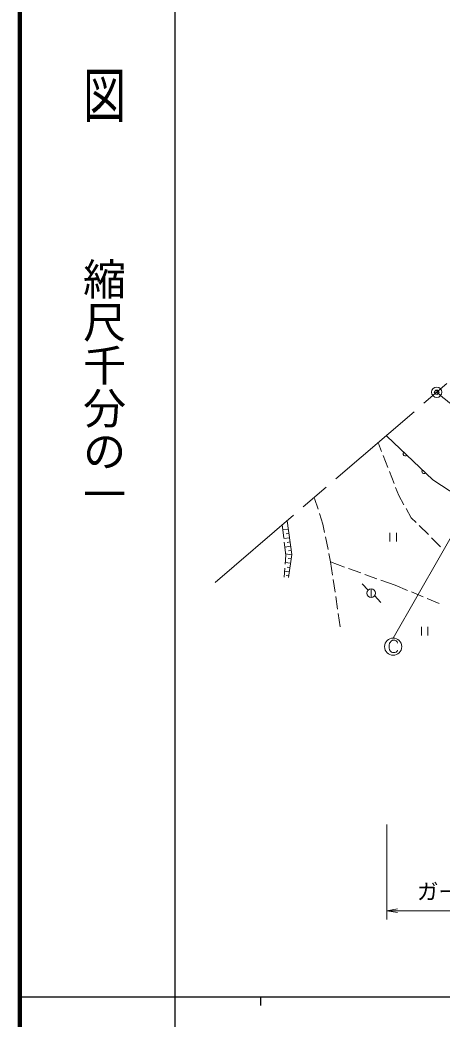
# Model space of a CAD drawing. Units: millimetres at full size, sheet at 1:1000; details may follow other scales. Extents: x 40000 to 680000, y 20000 to 380000.
# Drawn here: x 40000 to 89100, y 202409 to 318648 of the extents above; entities that cross this region are included whole.
import ezdxf
from ezdxf.enums import TextEntityAlignment as Align

# ---------------------------------------------------------------- set-up
doc = ezdxf.new("R2010")
doc.units = ezdxf.units.MM
doc.header["$LTSCALE"] = 1000
doc.header["$PDMODE"] = 32
doc.header["$PDSIZE"] = 500
doc.linetypes.add('CHAIN', pattern=[18.5, 12, -1.5, 3.5, -1.5])
for name, color, linetype, lineweight in [('M-BGD', 7, 'Continuous', 13), ('M-BMK', 2, 'CHAIN', 13), ('M-BMK-SRVR', 3, 'Continuous', 13), ('M-STR-HTXT', 7, 'Continuous', 13), ('M-STR-STRC', 7, 'Continuous', 25), ('M-TTL', 2, 'Continuous', 140), ('M-TTL-BAND', 7, 'Continuous', 25)]:
    doc.layers.add(name, color=color, linetype=linetype, lineweight=lineweight)
doc.layers.add('M-OTRS', color=6, linetype='Continuous')
doc.styles.add('@ＭＳ ゴシック', font='')
doc.styles.add('ＭＳ ゴシック', font='')
doc.styles.get('@ＭＳ ゴシック').set_extended_font_data('@MS Gothic')
doc.styles.get('ＭＳ ゴシック').set_extended_font_data('MS Gothic')

# ---------------------------------------------------------------- blocks, each defined once
blk = doc.blocks.new('open_arrow')
at = {"color": 0, "linetype": 'Continuous', "lineweight": -2}
blk.add_lwpolyline([(7.5, 1.25), (0, 0), (7.5, -1.25)], dxfattribs=at)

msp = doc.modelspace()

# ---------------------------------------------------------------- linework, layer by layer
at = {"layer": 'M-BGD'}
for p, q in [((81702, 269384), (82066, 268449)), ((82247, 267983), (82792, 266586)), ((82973, 266120), (83517, 264722)), ((83699, 264256), (84063, 263322)), ((74676, 261714), (74260, 262977)), ((84063, 263322), (84673, 262249)), ((84920, 261814), (85530, 260742)), ((75249, 259976), (74833, 261239)), ((85530, 260742), (86094, 260179)), ((70518, 259894), (70688, 258383)), ((71232, 259401), (70583, 259312)), ((75445, 259005), (75249, 259976)), ((86448, 259826), (87511, 258768)), ((71368, 258410), (70695, 258318)), ((71300, 258905), (70976, 258861)), ((75840, 257045), (75543, 258515)), ((83038, 258977), (83038, 257977)), ((83788, 257977), (83788, 258977)), ((87865, 258415), (88928, 257356)), ((70744, 257886), (70914, 256375)), ((71504, 257419), (70807, 257324)), ((71436, 257915), (71100, 257868)), ((71572, 256924), (71224, 256876)), ((70914, 256375), (70839, 255351)), ((71637, 256429), (70895, 256541)), ((71562, 255934), (71191, 255991)), ((76134, 255584), (75939, 256555)), ((70803, 254852), (70728, 253828)), ((71486, 255440), (70853, 255536)), ((71411, 254946), (71094, 254994)), ((77767, 254994), (76134, 255584)), ((76134, 255584), (76363, 254043)), ((79648, 254315), (78238, 254824)), ((71336, 254451), (70780, 254536)), ((71261, 253957), (70983, 253999)), ((76437, 253548), (76657, 252064)), ((81529, 253635), (80119, 254145)), ((83633, 252875), (82000, 253465)), ((80506, 252317), (79799, 253025)), ((80865, 251469), (80865, 252469)), ((85074, 252284), (83633, 252875)), ((76730, 251570), (76951, 250086)), ((81264, 251668), (81986, 250887)), ((86925, 251525), (85537, 252094)), ((88775, 250766), (87387, 251335)), ((77024, 249591), (77253, 248050)), ((86718, 248037), (86718, 247037)), ((87468, 247037), (87468, 248037))]:
    msp.add_line(p, q, dxfattribs=at)
for points in [[(82663, 270241), (88025, 265148), (92848, 262012), (97789, 259482), (104703, 257003), (119909, 255085), (127497, 254604), (131115, 254529), (133669, 254959)], [(71096, 260391), (71639, 256442), (71234, 253778)]]:
    msp.add_lwpolyline(points, dxfattribs=at)
msp.add_circle((80865, 251969), 500, dxfattribs=at)
for centre in [(84838, 268175), (87014, 266109)]:
    msp.add_arc(centre, 250, 136.47827, 316.47827, dxfattribs=at)
at = {"layer": 'M-BMK'}
msp.add_line((62722, 253195), (123212, 305183), dxfattribs=at)
msp.add_arc((124219, 317469), 55251, 229.69663, 299.49736, dxfattribs=at)
at = {"layer": 'M-BMK-SRVR'}
msp.add_circle((88480, 275333), 600, dxfattribs=at)
at = {"layer": 'M-OTRS'}
msp.add_point((88480, 275333), dxfattribs=at)
at = {"layer": 'M-STR-HTXT'}
for p, q in [((82663, 225028), (82663, 214002)), ((82663, 215002), (104703, 215002))]:
    msp.add_line(p, q, dxfattribs=at)
at = {"layer": 'M-STR-STRC', "lineweight": 13}
for p, q in [((91889, 261553), (83415, 246733)), ((83173, 246365), (83328, 246471)), ((83328, 246471), (83607, 246473)), ((83607, 246473), (83769, 246421)), ((82953, 245924), (83005, 246143)), ((82953, 245594), (82953, 245924)), ((83000, 245382), (82953, 245594)), ((83113, 245214), (83000, 245382)), ((83005, 246143), (83059, 246210)), ((83059, 246210), (83173, 246365)), ((83769, 246421), (83880, 246311)), ((83880, 246311), (83938, 246143)), ((83931, 245317), (83882, 245216)), ((83218, 245106), (83113, 245214)), ((83335, 245049), (83218, 245106)), ((83610, 245049), (83335, 245049)), ((83772, 245101), (83610, 245049)), ((83882, 245216), (83772, 245101))]:
    msp.add_line(p, q, dxfattribs=at)
msp.add_circle((83415, 245733), 1000, dxfattribs=at)
msp.add_circle((83415, 245733), 1000, dxfattribs=at)
at = {"layer": 'M-TTL'}
msp.add_line((40000, 380000), (40000, 20000), dxfattribs=at)
at = {"layer": 'M-TTL-BAND'}
for p, q in [((58000, 370000), (58000, 20000)), ((40000, 205000), (579000, 205000)), ((68000, 205000), (68000, 204000))]:
    msp.add_line(p, q, dxfattribs=at)

# ---------------------------------------------------------------- block references
at = {"layer": 'M-STR-HTXT', "xscale": 167, "yscale": 167}
msp.add_blockref('open_arrow', (82663, 215002), dxfattribs=at)

# ---------------------------------------------------------------- texts
at = {"layer": 'M-STR-HTXT', "style": 'ＭＳ ゴシック'}
msp.add_text('ガードレール', height=1833, dxfattribs=at).set_placement((93683, 215772), align=Align.BOTTOM_CENTER)
at = {"layer": 'M-TTL-BAND', "style": '@ＭＳ ゴシック', "width": 1.4}
msp.add_text('平  面  図', height=3666, rotation=270, dxfattribs=at).set_placement((49777, 306475), align=Align.MIDDLE_RIGHT)
at = {"layer": 'M-TTL-BAND', "style": '@ＭＳ ゴシック'}
msp.add_text('縮尺千分の一', height=3666, rotation=270, dxfattribs=at).set_placement((49777, 261030), align=Align.MIDDLE_RIGHT)

doc.saveas('drawing.dxf')
